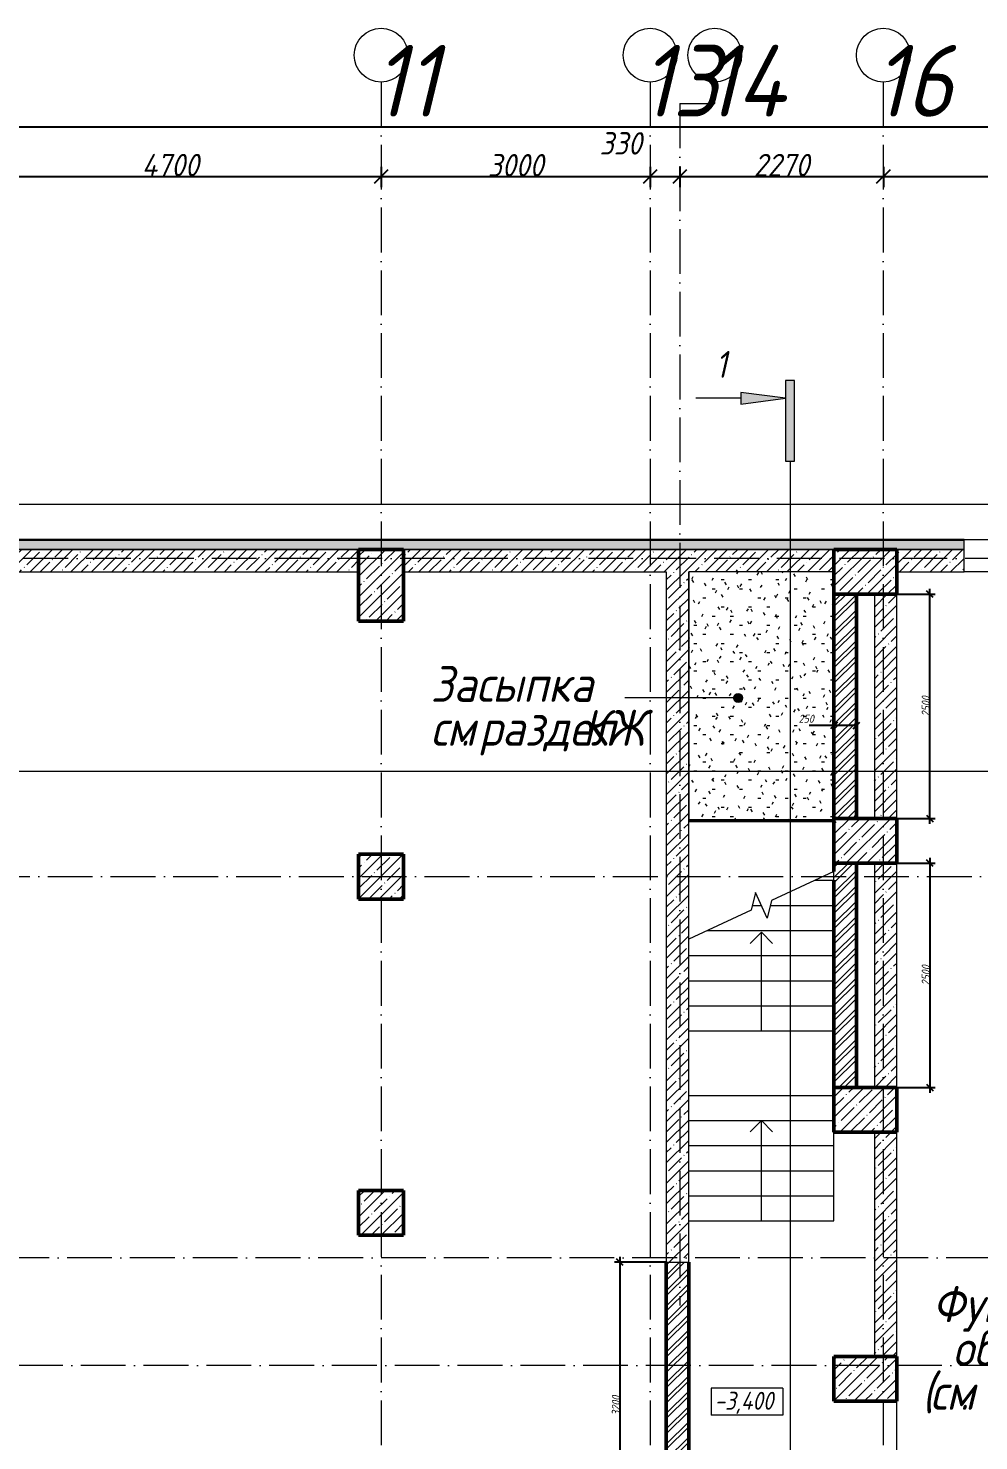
# Model space of a CAD drawing. Header units: millimetres. Extents: x -12989 to 629078, y -109036 to 555275.
# Drawn here: x 527655 to 538253, y 503868 to 519621 of the extents above; entities that cross this region are included whole.
import ezdxf

# ---------------------------------------------------------------- set-up
doc = ezdxf.new("R2010")
doc.units = ezdxf.units.MM
doc.linetypes.add('50_200_ШТРИХ_1Т_ш5_п1_п1_', pattern=[700, 500, -100, 0, -100])
for name, color, linetype, lineweight in [('A-____-____-DIMS', 7, 'Continuous', 9), ('A-FLOR-____-MCUT', 7, 'Continuous', 25), ('A-FLOR-____-OTLN', 7, 'Continuous', 9), ('A-FLOR-____-PATT-2', 7, 'Continuous', 9), ('A-WALL-____-MCUT', 7, 'Continuous', 13), ('A-WALL-____-MCUT-1', 7, 'Continuous', 9), ('A-WALL-____-MCUT-2', 7, 'Continuous', 50), ('A-WALL-____-MCUT-3', 7, 'Continuous', 9), ('A-WALL-____-OTLN', 7, 'Continuous', 9), ('A-WALL-____-PATT-1', 7, 'Continuous', 9), ('A-WALL-FNSH-MCUT-1', 7, 'Continuous', 9), ('G-____-____-DIMS', 7, 'Continuous', 9), ('G-____-____-SYMB', 7, 'Continuous', 9), ('G-____-____-TEXT', 7, 'Continuous', 9), ('S-COLS-____-MCUT', 7, 'Continuous', 50), ('S-COLS-____-OTLN', 7, 'Continuous', 9), ('S-GRID-____-IDEN', 7, 'Continuous', 9), ('S-GRID-____-OTLN', 7, 'Continuous', 9), ('S-GRID-____-OTLN-1', 7, '50_200_ШТРИХ_1Т_ш5_п1_п1_', 9), ('S-STRS-____-MBND', 7, 'Continuous', 9), ('S-STRS-____-OTLN-1', 7, 'Continuous', 9)]:
    doc.layers.add(name, color=color, linetype=linetype, lineweight=lineweight)
for name, color, linetype, lineweight, true_color in [('A-WALL-____-PATT-2', 7, 'Continuous', 9, 0x787878), ('A-WALL-____-PATT-4', 9, 'Continuous', 9, 0x808080), ('G-____-____-SYMB-1', 9, 'Continuous', 9, 0x808080)]:
    doc.layers.add(name, color=color, linetype=linetype, lineweight=lineweight, true_color=true_color)
doc.styles.add('ISOCPEUR_I', font='isocpeui.ttf', dxfattribs={"width": 0.9, "height": 2.5})
doc.styles.add('ISOCPEUR_I_1', font='isocpeui.ttf', dxfattribs={"width": 0.85, "height": 2.5})
doc.styles.add('ISOCPEUR_I_2', font='isocpeui.ttf', dxfattribs={"width": 0.85, "height": 2.3})
doc.styles.add('ISOCPEUR_I_7', font='isocpeui.ttf', dxfattribs={"width": 0.9, "height": 90})
doc.styles.add('ISOCPEUR_I_9', font='isocpeui.ttf', dxfattribs={"width": 0.9, "height": 250})
doc.dimstyles.new('ISO-1_8_0_9К_СРЕДНИЙ_Кладочные', dxfattribs={"dimscale": 304.8, "dimtxt": 89.638306, "dimasz": 0.246063, "dimexe": 0.19685, "dimexo": 0, "dimgap": 0, "dimtad": 1, "dimdec": 3, "dimrnd": 0.001, "dimdsep": 46, "dimtxsty": 'ISOCPEUR_I_7', "dimblk1": 'OBLIQUE', "dimblk2": 'OBLIQUE', "dimsah": 1, "dimcen": 0.09, "dimdle": 0.19685, "dimazin": 0, "dimtfac": 1, "dimtdec": 4, "dimtix": 1, "dimtmove": 2, "dimatfit": 3, "dimfxl": 1, "dimtvp": 1, "dimtolj": 1, "dimtzin": 0, "dimarcsym": 2})
doc.dimstyles.new('ISO-1_8_0_9К_СРЕДНИЙ_Кладочные_1', dxfattribs={"dimscale": 304.8, "dimtxt": 89.638306, "dimasz": 0.246063, "dimexe": 0.19685, "dimexo": 0, "dimgap": 0, "dimtad": 1, "dimdec": 3, "dimrnd": 0.001, "dimdsep": 46, "dimtxsty": 'ISOCPEUR_I_7', "dimblk1": 'OBLIQUE', "dimblk2": 'OBLIQUE', "dimsah": 1, "dimcen": 0.09, "dimdle": 0.19685, "dimazin": 0, "dimtfac": 1, "dimtdec": 4, "dimtix": 1, "dimtmove": 0, "dimatfit": 3, "dimfxl": 1, "dimtvp": 1, "dimtolj": 1, "dimtzin": 0, "dimarcsym": 2})
doc.dimstyles.new('ISO-2_5_0_9К_БОЛЬШОЙ_ОСИ', dxfattribs={"dimscale": 304.8, "dimtxt": 248.995294, "dimasz": 0.492126, "dimexe": 0.393701, "dimexo": 0, "dimgap": 0, "dimtad": 1, "dimdec": 0, "dimzin": 0, "dimdsep": 46, "dimtxsty": 'ISOCPEUR_I_9', "dimblk1": 'OBLIQUE', "dimblk2": 'OBLIQUE', "dimsah": 1, "dimcen": 0.09, "dimdle": 0.393701, "dimazin": 0, "dimtfac": 1, "dimtdec": 4, "dimtix": 1, "dimtmove": 0, "dimatfit": 3, "dimfxl": 1, "dimtvp": 1, "dimtolj": 1, "dimtzin": 0, "dimarcsym": 2})
doc.dimstyles.new('ISO-2_5_0_9К_БОЛЬШОЙ_ОСИ_1', dxfattribs={"dimscale": 304.8, "dimtxt": 248.995294, "dimasz": 0.492126, "dimexe": 0.393701, "dimexo": 0, "dimgap": 0, "dimtad": 1, "dimdec": 0, "dimzin": 0, "dimdsep": 46, "dimtxsty": 'ISOCPEUR_I_9', "dimblk1": 'OBLIQUE', "dimblk2": 'OBLIQUE', "dimsah": 1, "dimcen": 0.09, "dimdle": 0.393701, "dimazin": 0, "dimtfac": 1, "dimtdec": 4, "dimtix": 1, "dimtmove": 1, "dimatfit": 3, "dimfxl": 1, "dimtvp": 1, "dimtolj": 1, "dimtzin": 0, "dimarcsym": 2})
doc.dimstyles.new('ISO-2_5_0_9К_БОЛЬШОЙ_ОСИ_2', dxfattribs={"dimscale": 304.8, "dimtxt": 248.995294, "dimasz": 0.492126, "dimexe": 0.393701, "dimexo": 0, "dimgap": 0, "dimtad": 1, "dimdec": 0, "dimzin": 0, "dimdsep": 46, "dimtxsty": 'ISOCPEUR_I_9', "dimblk1": 'OBLIQUE', "dimblk2": 'OBLIQUE', "dimsah": 1, "dimcen": 0.09, "dimdle": 0.393701, "dimazin": 0, "dimtfac": 1, "dimtdec": 4, "dimtix": 1, "dimtmove": 2, "dimatfit": 3, "dimfxl": 1, "dimtvp": 1, "dimtolj": 1, "dimtzin": 0, "dimarcsym": 2})
pattern_1 = [(45, (513638.8, 428127.92), (-114.04925, 114.04925), []), (45, (513752.85, 428127.92), (-114.04925, 114.04925), [201.612, -40.322, 3.353, -36.97])]
pattern_2 = [(45, (513638.8, 428127.92), (-85.53659, 85.53659), []), (45, (513695.83, 428127.92), (-85.53659, 85.53659), [])]

# ---------------------------------------------------------------- blocks, each defined once
blk = doc.blocks.new('BSC_Колонна _Прямоугольная - 500х700-25279857-АР1_Кладочный план подвала в осях 1-64_Ю-ЯЯ')
at = {"layer": 'S-COLS-____-OTLN'}
h = blk.add_hatch(dxfattribs=at)
h.set_pattern_fill('FP_5', color=256, style=0, pattern_type=2)
h.set_pattern_definition([(315, (-76431.04, 23350), (114.04925, 114.04925), []), (315, (-76431.04, 23235.95), (114.04925, 114.04925), [201.613, -40.323, 3.353, -36.97])])
h.paths.add_polyline_path([(-250, 350), (-250, -350), (250, -350), (250, 350)], flags=0)
at = {"layer": 'S-COLS-____-MCUT'}
for p, q in [((250, 350), (-250, 350)), ((-250, 350), (-250, -350)), ((250, -350), (250, 350)), ((-250, -350), (250, -350))]:
    blk.add_line(p, q, dxfattribs=at)
blk = doc.blocks.new('BSC_Колонна _Прямоугольная - 500х800-V57-АР1_Кладочный план подвала в осях 1-64_Ю-ЯЯ')
at = {"layer": 'S-COLS-____-OTLN'}
h = blk.add_hatch(dxfattribs=at)
h.set_pattern_fill('FP_70', color=256, style=0, pattern_type=2)
h.set_pattern_definition([(45, (-17950, -85281.04), (-114.04925, 114.04925), []), (45, (-17835.95, -85281.04), (-114.04925, 114.04925), [201.613, -40.323, 3.353, -36.97])])
h.paths.add_polyline_path([(-250, -400), (250, -400), (250, 400), (-250, 400)], flags=0)
at = {"layer": 'S-COLS-____-MCUT'}
for p, q in [((250, 400), (-250, 400)), ((-250, 400), (-250, -400)), ((250, -400), (250, 400)), ((-250, -400), (250, -400))]:
    blk.add_line(p, q, dxfattribs=at)
blk = doc.blocks.new('BSC_Колонна _Прямоугольная - 500х700-V61-АР1_Кладочный план подвала в осях 1-64_Ю-ЯЯ')
at = {"layer": 'S-COLS-____-OTLN'}
h = blk.add_hatch(dxfattribs=at)
h.set_pattern_fill('FP_75', color=256, style=0, pattern_type=2)
h.set_pattern_definition([(315, (-79431.04, 23350), (114.04925, 114.04925), []), (315, (-79431.04, 23235.95), (114.04925, 114.04925), [201.613, -40.323, 3.353, -36.97])])
h.paths.add_polyline_path([(-250, 350), (-250, -350), (250, -350), (250, 350)], flags=0)
at = {"layer": 'S-COLS-____-MCUT'}
for p, q in [((250, 350), (-250, 350)), ((-250, 350), (-250, -350)), ((250, -350), (250, 350)), ((-250, -350), (250, -350))]:
    blk.add_line(p, q, dxfattribs=at)
blk = doc.blocks.new('BSC_Колонна _Прямоугольная - 500х700-V62-АР1_Кладочный план подвала в осях 1-64_Ю-ЯЯ')
at = {"layer": 'S-COLS-____-OTLN'}
h = blk.add_hatch(dxfattribs=at)
h.set_pattern_fill('FP_76', color=256, style=0, pattern_type=2)
h.set_pattern_definition([(315, (-82431.04, 23350), (114.04925, 114.04925), []), (315, (-82431.04, 23235.95), (114.04925, 114.04925), [201.613, -40.323, 3.353, -36.97])])
h.paths.add_polyline_path([(-250, 350), (-250, -350), (250, -350), (250, 350)], flags=0)
at = {"layer": 'S-COLS-____-MCUT'}
for p, q in [((250, 350), (-250, 350)), ((-250, 350), (-250, -350)), ((250, -350), (250, 350)), ((-250, -350), (250, -350))]:
    blk.add_line(p, q, dxfattribs=at)
blk = doc.blocks.new('BSC_Колонна _Прямоугольная - 500х500-28077406-АР1_Кладочный план подвала в осях 1-64_Ю-ЯЯ')
at = {"layer": 'S-COLS-____-OTLN'}
h = blk.add_hatch(dxfattribs=at)
h.set_pattern_fill('FP_151', color=256, style=0, pattern_type=2)
h.set_pattern_definition([(45, (-17950, -82031.04), (-114.04925, 114.04925), []), (45, (-17835.95, -82031.04), (-114.04925, 114.04925), [201.613, -40.323, 3.353, -36.97])])
h.paths.add_polyline_path([(-250, -250), (250, -250), (250, 250), (-250, 250)], flags=0)
at = {"layer": 'S-COLS-____-MCUT'}
for p, q in [((250, 250), (-250, 250)), ((-250, 250), (-250, -250)), ((250, -250), (250, 250)), ((-250, -250), (250, -250))]:
    blk.add_line(p, q, dxfattribs=at)
blk = doc.blocks.new('BSC_Колонна _Прямоугольная - 500х500-V167-АР1_Кладочный план подвала в осях 1-64_Ю-ЯЯ')
at = {"layer": 'S-COLS-____-OTLN'}
h = blk.add_hatch(dxfattribs=at)
h.set_pattern_fill('FP_184', color=256, style=0, pattern_type=2)
h.set_pattern_definition([(45, (-17950, -78281.04), (-114.04925, 114.04925), []), (45, (-17835.95, -78281.04), (-114.04925, 114.04925), [201.613, -40.323, 3.353, -36.97])])
h.paths.add_polyline_path([(-250, -250), (250, -250), (250, 250), (-250, 250)], flags=0)
at = {"layer": 'S-COLS-____-MCUT'}
for p, q in [((250, 250), (-250, 250)), ((-250, 250), (-250, -250)), ((250, -250), (250, 250)), ((-250, -250), (250, -250))]:
    blk.add_line(p, q, dxfattribs=at)
blk = doc.blocks.new('Ось сетки - Круг_Ø6_00__ISO-2_5_0_9K_-25732049-АР1_Кладочный план подвала в осях 1-64_Ю-ЯЯ')
at = {"layer": 'S-GRID-____-IDEN'}
blk.add_circle((0, 0), 3, dxfattribs=at)
blk = doc.blocks.new('_Oblique')
at = {"color": 0, "linetype": 'ByBlock', "lineweight": -2}
blk.add_line((-0.5, -0.5), (0.5, 0.5), dxfattribs=at)
blk = doc.blocks.new('*D6553')
at = {"layer": 'A-____-____-DIMS', "color": 0, "lineweight": -2, "transparency": 16777216}
for p, q in [((526769, 517968), (531709, 517968)), ((526889, 518074), (526889, 517848)), ((531589, 518074), (531589, 517848))]:
    blk.add_line(p, q, dxfattribs=at)
at = {"layer": 'Defpoints', "color": 0, "transparency": 16777216}
for p in [(526889, 518074), (531589, 518074), (531589, 517968)]:
    blk.add_point(p, dxfattribs=at)
at = {"layer": 'A-____-____-DIMS', "color": 0, "lineweight": -2, "transparency": 16777216, "xscale": 150, "yscale": 150, "zscale": 150, "rotation": 180}
blk.add_blockref('_Oblique', (526889, 517968), dxfattribs=at)
at = {"layer": 'A-____-____-DIMS', "color": 0, "lineweight": -2, "transparency": 16777216, "xscale": 150, "yscale": 150, "zscale": 150}
blk.add_blockref('_Oblique', (531589, 517968), dxfattribs=at)
at = {"layer": 'A-____-____-DIMS', "color": 0, "transparency": 16777216, "insert": (529239, 518095), "char_height": 250, "width": 781.46, "attachment_point": 5, "style": 'ISOCPEUR_I_9'}
blk.add_mtext('\\A1;4700', dxfattribs=at)
blk = doc.blocks.new('*D6554')
at = {"layer": 'A-____-____-DIMS', "color": 0, "lineweight": -2, "transparency": 16777216}
for p, q in [((531469, 517968), (534709, 517968)), ((531589, 518074), (531589, 517848)), ((534589, 518074), (534589, 517848))]:
    blk.add_line(p, q, dxfattribs=at)
at = {"layer": 'Defpoints', "color": 0, "transparency": 16777216}
for p in [(531589, 518074), (534589, 518074), (534589, 517968)]:
    blk.add_point(p, dxfattribs=at)
at = {"layer": 'A-____-____-DIMS', "color": 0, "lineweight": -2, "transparency": 16777216, "xscale": 150, "yscale": 150, "zscale": 150, "rotation": 180}
blk.add_blockref('_Oblique', (531589, 517968), dxfattribs=at)
at = {"layer": 'A-____-____-DIMS', "color": 0, "lineweight": -2, "transparency": 16777216, "xscale": 150, "yscale": 150, "zscale": 150}
blk.add_blockref('_Oblique', (534589, 517968), dxfattribs=at)
at = {"layer": 'A-____-____-DIMS', "color": 0, "transparency": 16777216, "insert": (533089, 518093), "char_height": 250, "width": 758.48, "attachment_point": 5, "style": 'ISOCPEUR_I_9'}
blk.add_mtext('\\A1;3000', dxfattribs=at)
blk = doc.blocks.new('*D6555')
at = {"layer": 'A-____-____-DIMS', "color": 0, "lineweight": -2, "transparency": 16777216}
for p, q in [((534469, 517968), (535039, 517968)), ((534589, 518074), (534589, 517848)), ((534919, 518074), (534919, 517848))]:
    blk.add_line(p, q, dxfattribs=at)
at = {"layer": 'Defpoints', "color": 0, "transparency": 16777216}
for p in [(534589, 518074), (534919, 518074), (534919, 517968)]:
    blk.add_point(p, dxfattribs=at)
at = {"layer": 'A-____-____-DIMS', "color": 0, "lineweight": -2, "transparency": 16777216, "xscale": 150, "yscale": 150, "zscale": 150, "rotation": 180}
blk.add_blockref('_Oblique', (534589, 517968), dxfattribs=at)
at = {"layer": 'A-____-____-DIMS', "color": 0, "lineweight": -2, "transparency": 16777216, "xscale": 150, "yscale": 150, "zscale": 150}
blk.add_blockref('_Oblique', (534919, 517968), dxfattribs=at)
at = {"layer": 'A-____-____-DIMS', "color": 0, "transparency": 16777216, "insert": (534025, 518462), "char_height": 250, "width": 568.86, "attachment_point": 1, "line_spacing_factor": 1.149209, "style": 'ISOCPEUR_I_9'}
blk.add_mtext('\\A1;330', dxfattribs=at)
blk = doc.blocks.new('*D6556')
at = {"layer": 'A-____-____-DIMS', "color": 0, "lineweight": -2, "transparency": 16777216}
for p, q in [((534799, 517968), (537309, 517968)), ((534919, 518074), (534919, 517848)), ((537189, 518074), (537189, 517848))]:
    blk.add_line(p, q, dxfattribs=at)
at = {"layer": 'Defpoints', "color": 0, "transparency": 16777216}
for p in [(534919, 518074), (537189, 518074), (537189, 517968)]:
    blk.add_point(p, dxfattribs=at)
at = {"layer": 'A-____-____-DIMS', "color": 0, "lineweight": -2, "transparency": 16777216, "xscale": 150, "yscale": 150, "zscale": 150, "rotation": 180}
blk.add_blockref('_Oblique', (534919, 517968), dxfattribs=at)
at = {"layer": 'A-____-____-DIMS', "color": 0, "lineweight": -2, "transparency": 16777216, "xscale": 150, "yscale": 150, "zscale": 150}
blk.add_blockref('_Oblique', (537189, 517968), dxfattribs=at)
at = {"layer": 'A-____-____-DIMS', "color": 0, "transparency": 16777216, "insert": (536054, 518095), "char_height": 250, "width": 758.48, "attachment_point": 5, "style": 'ISOCPEUR_I_9'}
blk.add_mtext('\\A1;2270', dxfattribs=at)
blk = doc.blocks.new('*D6557')
at = {"layer": 'A-____-____-DIMS', "color": 0, "lineweight": -2, "transparency": 16777216}
for p, q in [((537069, 517968), (540709, 517968)), ((537189, 518074), (537189, 517848)), ((540589, 518074), (540589, 517848))]:
    blk.add_line(p, q, dxfattribs=at)
at = {"layer": 'Defpoints', "color": 0, "transparency": 16777216}
for p in [(537189, 518074), (540589, 518074), (540589, 517968)]:
    blk.add_point(p, dxfattribs=at)
at = {"layer": 'A-____-____-DIMS', "color": 0, "lineweight": -2, "transparency": 16777216, "xscale": 150, "yscale": 150, "zscale": 150, "rotation": 180}
blk.add_blockref('_Oblique', (537189, 517968), dxfattribs=at)
at = {"layer": 'A-____-____-DIMS', "color": 0, "lineweight": -2, "transparency": 16777216, "xscale": 150, "yscale": 150, "zscale": 150}
blk.add_blockref('_Oblique', (540589, 517968), dxfattribs=at)
at = {"layer": 'A-____-____-DIMS', "color": 0, "transparency": 16777216, "insert": (538889, 518093), "char_height": 250, "width": 781.46, "attachment_point": 5, "style": 'ISOCPEUR_I_9'}
blk.add_mtext('\\A1;3400', dxfattribs=at)
blk = doc.blocks.new('*D6587')
at = {"layer": 'A-____-____-DIMS', "color": 0, "lineweight": -2, "transparency": 16777216}
for p, q in [((511289, 518627), (511289, 518401)), ((614789, 518627), (614789, 518401)), ((511169, 518521), (562522, 518521)), ((614909, 518521), (563401, 518521))]:
    blk.add_line(p, q, dxfattribs=at)
at = {"layer": 'Defpoints', "color": 0, "transparency": 16777216}
for p in [(511289, 518627), (614789, 518627), (614789, 518521)]:
    blk.add_point(p, dxfattribs=at)
at = {"layer": 'A-____-____-DIMS', "color": 0, "lineweight": -2, "transparency": 16777216, "xscale": 150, "yscale": 150, "zscale": 150, "rotation": 180}
blk.add_blockref('_Oblique', (511289, 518521), dxfattribs=at)
at = {"layer": 'A-____-____-DIMS', "color": 0, "lineweight": -2, "transparency": 16777216, "xscale": 150, "yscale": 150, "zscale": 150}
blk.add_blockref('_Oblique', (614789, 518521), dxfattribs=at)
at = {"layer": 'A-____-____-DIMS', "color": 0, "transparency": 16777216, "insert": (562422, 518847), "char_height": 250, "width": 1080.26, "attachment_point": 1, "line_spacing_factor": 1.149209, "style": 'ISOCPEUR_I_9'}
blk.add_mtext('\\A1;103500', dxfattribs=at)
blk = doc.blocks.new('Разрез - Заголовок разреза-10218885-АР1_Кладочный план подвала в осях 1-64_Ю-ЯЯ')
at = {"layer": 'G-____-____-SYMB'}
for points in [[(0, 0.5), (0, -0.5), (-9, -0.5), (-9, 0.5)], [(-6.34, -5.5), (-7.66, -5.5), (-7, -0.5)]]:
    blk.add_hatch(color=256, dxfattribs=at).paths.add_polyline_path(points, flags=0)
for p, q in [((0, 0.5), (-9, 0.5)), ((-9, 0.5), (-9, -0.5)), ((0, -0.5), (0, 0.5)), ((-9, -0.5), (0, -0.5)), ((-7, -0.5), (-7.66, -5.5)), ((-6.34, -5.5), (-7, -0.5)), ((-7.66, -5.5), (-6.34, -5.5)), ((-7, -5.5), (-7, -10.5))]:
    blk.add_line(p, q, dxfattribs=at)
blk = doc.blocks.new('Высотные отметки - 9_5х3_5_h_-17668430-АР1_Кладочный план подвала в осях 1-64_Ю-ЯЯ')
at = {"layer": 'G-____-____-DIMS'}
for p, q in [((-4, 3), (-4, 0)), ((4, 3), (-4, 3)), ((4, 3), (4, 0)), ((4, 0), (-4, 0))]:
    blk.add_line(p, q, dxfattribs=at)
blk = doc.blocks.new('*D6667')
at = {"layer": 'A-____-____-DIMS', "color": 0, "lineweight": -2, "transparency": 16777216}
for p, q in [((534769, 505859), (534192, 505859)), ((534252, 505919), (534252, 502599)), ((535019, 502659), (534192, 502659))]:
    blk.add_line(p, q, dxfattribs=at)
at = {"layer": 'Defpoints', "color": 0, "transparency": 16777216}
for p in [(534769, 505859), (534252, 502659), (535019, 502659)]:
    blk.add_point(p, dxfattribs=at)
at = {"layer": 'A-____-____-DIMS', "color": 0, "lineweight": -2, "transparency": 16777216, "xscale": 75, "yscale": 75, "zscale": 75}
for p, rotation in [((534252, 505859), 90), ((534252, 502659), 270)]:
    blk.add_blockref('_Oblique', p, dxfattribs=dict(at, rotation=rotation))
at = {"layer": 'A-____-____-DIMS', "color": 0, "transparency": 16777216, "insert": (534207, 504259), "char_height": 90, "width": 546.1, "attachment_point": 5, "rotation": 90, "style": 'ISOCPEUR_I_7'}
blk.add_mtext('\\A1;3200', dxfattribs=at)
blk = doc.blocks.new('*D6671')
at = {"layer": 'A-____-____-DIMS', "color": 0, "lineweight": -2, "transparency": 16777216}
for p, q in [((536889, 510309), (537767, 510309)), ((537707, 510369), (537707, 507749)), ((537339, 507809), (537767, 507809))]:
    blk.add_line(p, q, dxfattribs=at)
at = {"layer": 'Defpoints', "color": 0, "transparency": 16777216}
for p in [(536889, 510309), (537339, 507809), (537707, 507809)]:
    blk.add_point(p, dxfattribs=at)
at = {"layer": 'A-____-____-DIMS', "color": 0, "lineweight": -2, "transparency": 16777216, "xscale": 75, "yscale": 75, "zscale": 75}
for p, rotation in [((537707, 510309), 90), ((537707, 507809), 270)]:
    blk.add_blockref('_Oblique', p, dxfattribs=dict(at, rotation=rotation))
at = {"layer": 'A-____-____-DIMS', "color": 0, "transparency": 16777216, "insert": (537662, 509059), "char_height": 90, "width": 546.1, "attachment_point": 5, "rotation": 90, "style": 'ISOCPEUR_I_7'}
blk.add_mtext('\\A1;2500', dxfattribs=at)
blk = doc.blocks.new('*D6672')
at = {"layer": 'A-____-____-DIMS', "color": 0, "lineweight": -2, "transparency": 16777216}
for p, q in [((536889, 513309), (537767, 513309)), ((537707, 510749), (537707, 513369)), ((536889, 510809), (537767, 510809))]:
    blk.add_line(p, q, dxfattribs=at)
at = {"layer": 'Defpoints', "color": 0, "transparency": 16777216}
for p in [(536889, 513309), (537707, 513309), (536889, 510809)]:
    blk.add_point(p, dxfattribs=at)
at = {"layer": 'A-____-____-DIMS', "color": 0, "lineweight": -2, "transparency": 16777216, "xscale": 75, "yscale": 75, "zscale": 75}
for p, rotation in [((537707, 513309), 90), ((537707, 510809), 270)]:
    blk.add_blockref('_Oblique', p, dxfattribs=dict(at, rotation=rotation))
at = {"layer": 'A-____-____-DIMS', "color": 0, "transparency": 16777216, "insert": (537662, 512059), "char_height": 90, "width": 546.1, "attachment_point": 5, "rotation": 90, "style": 'ISOCPEUR_I_7'}
blk.add_mtext('\\A1;2500', dxfattribs=at)
blk = doc.blocks.new('*D6680')
at = {"layer": 'A-____-____-DIMS', "color": 0, "lineweight": -2, "transparency": 16777216}
for p, q in [((536639, 511845), (536363, 511845)), ((536889, 511845), (536579, 511845)), ((536639, 511836), (536639, 511905)), ((536889, 511836), (536889, 511905))]:
    blk.add_line(p, q, dxfattribs=at)
at = {"layer": 'Defpoints', "color": 0, "transparency": 16777216}
for p in [(536639, 511836), (536889, 511845), (536889, 511836)]:
    blk.add_point(p, dxfattribs=at)
at = {"layer": 'A-____-____-DIMS', "color": 0, "lineweight": -2, "transparency": 16777216, "xscale": 75, "yscale": 75, "zscale": 75, "rotation": 180}
blk.add_blockref('_Oblique', (536639, 511845), dxfattribs=at)
at = {"layer": 'A-____-____-DIMS', "color": 0, "lineweight": -2, "transparency": 16777216, "xscale": 75, "yscale": 75, "zscale": 75}
blk.add_blockref('_Oblique', (536889, 511845), dxfattribs=at)
at = {"layer": 'A-____-____-DIMS', "color": 0, "transparency": 16777216, "insert": (536245, 511965), "char_height": 90, "width": 409.58, "attachment_point": 1, "line_spacing_factor": 1.149209, "style": 'ISOCPEUR_I_7'}
blk.add_mtext('\\A1;250', dxfattribs=at)

msp = doc.modelspace()

# ---------------------------------------------------------------- hatches: boundary and pattern name
at = {"layer": 'A-FLOR-____-PATT-2'}
h = msp.add_hatch(dxfattribs=at)
h.set_pattern_fill('FP_1', color=256, style=0, pattern_type=2)
h.set_pattern_definition(pattern_1)
h.paths.add_polyline_path([(535018.8036, 510777.424), (536638.8036, 510777.424), (536638.8036, 510796.6926), (535018.8036, 510796.6926)], flags=0)
at = {"layer": 'A-WALL-____-PATT-1'}
h = msp.add_hatch(dxfattribs=at)
h.set_pattern_fill('FP_54', color=256, style=0, pattern_type=2)
h.set_pattern_definition([(0, (513638.804, 428127.92), (120.967, 69.841), [80.645, -161.29]), (120, (513638.804, 428127.92), (-120.96808, 69.84086), [80.645, -161.29]), (60, (513638.804, 428127.92), (-8e-05, 139.68186), [0, -161.29, 80.645, 0])])
h.paths.add_polyline_path([(614890.8036, 513810.9591), (614890.8036, 513910.9591), (539688.8036, 513910.9591), (539688.8036, 513810.9591), (614888.8036, 513810.9591)], flags=0)
h.paths.add_polyline_path([(538088.8036, 513810.9591), (538088.8036, 513910.9591), (511186.8036, 513910.9591), (511186.8036, 513810.9591), (534834.3188, 513810.9591)], flags=0)
h = msp.add_hatch(dxfattribs=at)
h.set_pattern_fill('FP_1', color=256, style=0, pattern_type=2)
h.set_pattern_definition(pattern_1)
h.paths.add_polyline_path([(527138.8036, 513558.9591), (531338.8036, 513558.9591), (531338.8036, 513808.9591), (527138.8036, 513808.9591)], flags=0)
h = msp.add_hatch(dxfattribs=at)
h.set_pattern_fill('FP_1', color=256, style=0, pattern_type=2)
h.set_pattern_definition(pattern_1)
h.paths.add_polyline_path([(536638.8036, 513558.9591), (536638.8036, 513808.9591), (531838.8036, 513808.9591), (531838.8036, 513558.9591), (535018.8036, 513558.9591)], flags=0)
h = msp.add_hatch(dxfattribs=at)
h.set_pattern_fill('FP_1', color=256, style=0, pattern_type=2)
h.set_pattern_definition(pattern_1)
h.paths.add_polyline_path([(542288.8036, 513558.9591), (542288.8036, 513808.9591), (539688.8036, 513808.9591), (539688.8036, 513558.9591), (541904.1862, 513558.9591)], flags=0)
h.paths.add_polyline_path([(537338.8036, 513558.9591), (538088.8036, 513558.9591), (538088.8036, 513808.9591), (537338.8036, 513808.9591)], flags=0)
h = msp.add_hatch(dxfattribs=at)
h.set_pattern_fill('FP_1', color=256, style=0, pattern_type=2)
h.set_pattern_definition(pattern_1)
h.paths.add_polyline_path([(535018.8036, 505858.9591), (535018.8036, 513558.9591), (534768.8036, 513558.9591), (534768.8036, 505858.9591), (534834.3188, 505858.9591)], flags=0)
h = msp.add_hatch(dxfattribs=at)
h.set_pattern_fill('FP_1', color=256, style=0, pattern_type=2)
h.set_pattern_definition(pattern_1)
h.paths.add_polyline_path([(537088.8036, 510808.9591), (537338.8036, 510808.9591), (537338.8036, 513308.9591), (537088.8036, 513308.9591), (537088.8036, 511183.9469)], flags=0)
h = msp.add_hatch(dxfattribs=at)
h.set_pattern_fill('FP_1', color=256, style=0, pattern_type=2)
h.set_pattern_definition(pattern_1)
h.paths.add_polyline_path([(537088.8036, 507808.9591), (537338.8036, 507808.9591), (537338.8036, 510308.9591), (537088.8036, 510308.9591), (537088.8036, 507954.972)], flags=0)
h = msp.add_hatch(dxfattribs=at)
h.set_pattern_fill('FP_1', color=256, style=0, pattern_type=2)
h.set_pattern_definition(pattern_1)
h.paths.add_polyline_path([(537088.8036, 504808.9591), (537338.8036, 504808.9591), (537338.8036, 507308.9591), (537088.8036, 507308.9591)], flags=0)
at = {"layer": 'A-WALL-____-PATT-2'}
h = msp.add_hatch(dxfattribs=at)
h.set_pattern_fill('FP_53', color=256, style=0, pattern_type=2)
h.set_pattern_definition(pattern_2)
h.paths.add_polyline_path([(536888.8036, 510808.9591), (536888.8036, 513308.9591), (536638.8036, 513308.9591), (536638.8036, 510808.9591)], flags=0)
h = msp.add_hatch(dxfattribs=at)
h.set_pattern_fill('FP_53', color=256, style=0, pattern_type=2)
h.set_pattern_definition(pattern_2)
h.paths.add_polyline_path([(536888.8036, 507808.9591), (536888.8036, 510308.9591), (536638.8036, 510308.9591), (536638.8036, 507808.9591)], flags=0)
h = msp.add_hatch(dxfattribs=at)
h.set_pattern_fill('FP_53', color=256, style=0, pattern_type=2)
h.set_pattern_definition(pattern_2)
h.paths.add_polyline_path([(534834.3188, 502408.9591), (535018.8036, 502408.9591), (535018.8036, 505858.9591), (534768.8036, 505858.9591), (534768.8036, 502408.9591)], flags=0)
at = {"layer": 'A-WALL-____-PATT-4'}
h = msp.add_hatch(dxfattribs=at)
h.set_pattern_fill('FP_200', color=256, style=0, pattern_type=2)
h.set_pattern_definition([(0, (513638.8, 428127.92), (406.4, 101.6), [33.528, -271.272, 33.528, -271.272, -1625.6]), (0, (513638.8, 428127.92), (406.4, 101.6), [-609.6, 33.528, -576.072, 33.528, -271.272, -711.2]), (0, (513638.8, 428127.92), (406.4, 101.6), [-1524, 33.528, -169.672, 33.528, -474.472]), (120, (513791.2, 428178.72), (-291.18818, 301.15272), [33.528, -271.272, 33.528, -271.272, -1625.6]), (120, (513791.2, 428178.72), (-291.18818, 301.15272), [-609.6, 33.528, -576.072, 33.528, -271.272, -711.2]), (120, (513791.2, 428178.72), (-291.18818, 301.15272), [-1524, 33.528, -169.672, 33.528, -474.472]), (240, (513842, 428381.92), (-115.21182, -402.75272), [33.528, -271.272, 33.528, -271.272, -1625.6]), (240, (513842, 428381.92), (-115.21182, -402.75272), [-609.6, 33.528, -576.072, 33.528, -271.272, -711.2]), (240, (513842, 428381.92), (-115.21182, -402.75272), [-1524, 33.528, -169.672, 33.528, -474.472])])
h.paths.add_polyline_path([(535018.8261, 510796.6926), (536638.8036, 510796.6926), (536638.8261, 513558.9591), (535018.8261, 513558.9591), (535018.8261, 511183.9469)], flags=0)
at = {"layer": 'G-____-____-TEXT'}
h = msp.add_hatch(color=256, dxfattribs=at)
edge = h.paths.add_edge_path(flags=0)
edge.add_arc((535570.1996, 512152.501), 50, 0, 360)
at = {"layer": 'S-COLS-____-OTLN'}
h = msp.add_hatch(dxfattribs=at)
h.set_pattern_fill('FP_1', color=256, style=0, pattern_type=2)
h.set_pattern_definition(pattern_1)
h.paths.add_polyline_path([(537338.8036, 513308.9591), (537338.8036, 513808.9591), (536638.8036, 513808.9591), (536638.8036, 513308.9591)], flags=0)

# ---------------------------------------------------------------- linework, layer by layer
at = {"layer": 'A-FLOR-____-MCUT'}
for p, q in [((535018.8261, 510796.6926), (535018.8036, 510796.6926)), ((535018.8036, 510777.424), (536638.8036, 510777.424))]:
    msp.add_line(p, q, dxfattribs=at)
at = {"layer": 'A-FLOR-____-OTLN'}
for p, q in [((563788.8036, 514308.9591), (510688.8036, 514308.9591)), ((537338.8036, 502858.9591), (537338.8036, 504308.9591))]:
    msp.add_line(p, q, dxfattribs=at)
at = {"layer": 'A-WALL-____-MCUT'}
for p, q in [((538088.8036, 513918.9591), (511078.8036, 513918.9591)), ((511086.8036, 513910.9591), (538088.8036, 513910.9591)), ((538088.8036, 513910.9591), (538088.8036, 513918.9591))]:
    msp.add_line(p, q, dxfattribs=at)
at = {"layer": 'A-WALL-____-MCUT-1'}
for p, q in [((527138.8036, 513808.9591), (531338.8036, 513808.9591)), ((531338.8036, 513808.9591), (527138.8036, 513808.9591)), ((531838.8036, 513808.9591), (536638.8036, 513808.9591)), ((536638.8036, 513808.9591), (531838.8036, 513808.9591)), ((536638.8036, 513558.9591), (536638.8036, 513808.9591)), ((537338.8036, 513808.9591), (538088.8036, 513808.9591)), ((537338.8036, 513808.9591), (537338.8036, 513558.9591)), ((538088.8036, 513808.9591), (537338.8036, 513808.9591)), ((538088.8036, 513558.9591), (538088.8036, 513808.9591)), ((527138.8036, 513558.9591), (531338.8036, 513558.9591)), ((531838.8036, 513558.9591), (534768.8036, 513558.9591)), ((534768.8036, 513558.9591), (534768.8036, 505858.9591)), ((535018.8036, 505858.9591), (535018.8036, 513558.9591)), ((536638.8261, 513558.9591), (535018.8036, 513558.9591)), ((535018.8261, 513558.9591), (535018.8261, 510796.6926)), ((536638.8261, 510808.9591), (536638.8261, 513558.9591)), ((537338.8036, 513558.9591), (538088.8036, 513558.9591)), ((537088.8036, 513308.9591), (537088.8036, 510808.9591)), ((537338.8036, 513308.9591), (537088.8036, 513308.9591)), ((537338.8036, 510808.9591), (537338.8036, 513308.9591)), ((535018.8261, 510796.6926), (536638.8036, 510796.6926)), ((537088.8036, 510308.9591), (537088.8036, 507808.9591)), ((537338.8036, 507808.9591), (537338.8036, 510308.9591)), ((537088.8036, 507308.9591), (537088.8036, 504808.9591)), ((537338.8036, 504808.9591), (537338.8036, 507308.9591)), ((534768.8036, 505858.9591), (535018.8036, 505858.9591))]:
    msp.add_line(p, q, dxfattribs=at)
at = {"layer": 'A-WALL-____-MCUT-2'}
for p, q in [((536888.8036, 513308.9591), (536638.8036, 513308.9591)), ((536638.8036, 513308.9591), (536638.8036, 510808.9591)), ((536888.8036, 510808.9591), (536888.8036, 513308.9591)), ((536638.8036, 510308.9591), (536638.8036, 510216.6683)), ((536888.8036, 507808.9591), (536888.8036, 510308.9591)), ((536638.8036, 510118.9591), (536638.8036, 507808.9591)), ((534768.8036, 505858.9591), (534768.8036, 502408.9591)), ((535018.8036, 502658.9591), (535018.8036, 505858.9591))]:
    msp.add_line(p, q, dxfattribs=at)
at = {"layer": 'A-WALL-____-MCUT-3'}
for p, q in [((538088.8036, 513810.9591), (538088.8036, 513910.9591)), ((511186.8036, 513810.9591), (538088.8036, 513810.9591))]:
    msp.add_line(p, q, dxfattribs=at)
at = {"layer": 'A-WALL-____-OTLN'}
for p, q in [((538088.8036, 513918.9591), (539688.8036, 513918.9591)), ((539688.8036, 513558.9591), (538088.8036, 513558.9591))]:
    msp.add_line(p, q, dxfattribs=at)
at = {"layer": 'A-WALL-FNSH-MCUT-1'}
for p, q in [((536638.8036, 513808.9591), (537338.8036, 513808.9591)), ((538088.8036, 513808.9591), (538088.8036, 513810.9591))]:
    msp.add_line(p, q, dxfattribs=at)
at = {"layer": 'G-____-____-SYMB-1'}
for p, q in [((536148.8036, 514793.7637), (536148.8036, 483049.4424)), ((508776.7007, 511336.9697), (617769.1542, 511336.9697))]:
    msp.add_line(p, q, dxfattribs=at)
at = {"layer": 'G-____-____-TEXT'}
msp.add_line((535570.1996, 512152.501), (534306.9875, 512152.501), dxfattribs=at)
msp.add_circle((535570.1996, 512152.501), 50, dxfattribs=at)
at = {"layer": 'S-COLS-____-MCUT'}
for p, q in [((537338.8036, 513808.9591), (536638.8036, 513808.9591)), ((536638.8036, 513808.9591), (536638.8036, 513308.9591)), ((537338.8036, 513308.9591), (537338.8036, 513808.9591)), ((536638.8036, 513308.9591), (537338.8036, 513308.9591))]:
    msp.add_line(p, q, dxfattribs=at)
at = {"layer": 'S-GRID-____-OTLN'}
for p, q in [((535308.9427, 518781.7403), (535308.9427, 519020.7686)), ((534918.8036, 518781.7403), (535308.9427, 518781.7403))]:
    msp.add_line(p, q, dxfattribs=at)
at = {"layer": 'S-GRID-____-OTLN-1'}
for p, q in [((531588.8036, 519020.7686), (531588.8036, 481019.505)), ((534588.8036, 519020.7686), (534588.8036, 481019.505)), ((537188.8036, 519020.7686), (537188.8036, 494803.4009)), ((534918.8036, 518781.7403), (534918.8036, 505375.2474)), ((617713.2102, 513708.9591), (508970.0334, 513708.9591)), ((508970.0334, 510158.9591), (617713.2102, 510158.9591)), ((560793.4013, 505908.9591), (508970.0334, 505908.9591)), ((546243.8036, 504708.9591), (508970.0334, 504708.9591))]:
    msp.add_line(p, q, dxfattribs=at)
at = {"layer": 'S-STRS-____-MBND'}
for p, q in [((536638.7812, 510216.6683), (535942.0697, 509891.7864)), ((535762.7471, 509980.5697), (535715.4928, 509786.1319)), ((535894.8153, 509697.3485), (535762.7471, 509980.5697)), ((535715.4928, 509786.1319), (535018.7812, 509461.2499)), ((535942.0697, 509891.7864), (535894.8153, 509697.3485))]:
    msp.add_line(p, q, dxfattribs=at)
at = {"layer": 'S-STRS-____-OTLN-1'}
for p, q in [((536429.2432, 510118.9591), (536638.7812, 510118.9591)), ((536429.2432, 510118.9591), (536638.7812, 510118.9591)), ((536638.7812, 510118.9591), (536638.7812, 510216.6683)), ((535728.3314, 509838.9591), (535828.7812, 509838.9591)), ((535728.3314, 509838.9591), (535828.7812, 509838.9591)), ((535929.2311, 509838.9591), (536638.7812, 509838.9591)), ((535929.2311, 509838.9591), (536638.7812, 509838.9591)), ((535228.3193, 509558.9591), (536638.7812, 509558.9591)), ((535228.3193, 509558.9591), (536638.7812, 509558.9591)), ((535828.7812, 509538.9591), (535703.7812, 509413.9591)), ((535828.7812, 509278.9591), (535828.7812, 509538.9591)), ((535828.7812, 509538.9591), (535953.7812, 509413.9591)), ((535018.8036, 509278.9591), (536638.7812, 509278.9591)), ((535018.8036, 509278.9591), (536638.7812, 509278.9591)), ((535828.7812, 508998.9591), (535828.7812, 509278.9591)), ((535018.8036, 508998.9591), (536638.7812, 508998.9591)), ((535018.8036, 508998.9591), (536638.7812, 508998.9591)), ((535828.7812, 508718.9591), (535828.7812, 508998.9591)), ((535018.8036, 508718.9591), (536638.7812, 508718.9591)), ((535018.8036, 508718.9591), (536638.7812, 508718.9591)), ((535828.7812, 508438.9591), (535828.7812, 508718.9591)), ((535018.8036, 508438.9591), (536638.7812, 508438.9591)), ((535018.8036, 508438.9591), (536638.7812, 508438.9591)), ((535018.8036, 507718.9591), (536638.8036, 507718.9591)), ((535018.8036, 507438.9591), (536638.8036, 507438.9591)), ((535018.8036, 507438.9591), (536638.8036, 507438.9591)), ((535828.8036, 507438.9591), (535703.8036, 507313.9591)), ((535828.8036, 507158.9591), (535828.8036, 507438.9591)), ((535828.8036, 507438.9591), (535953.8036, 507313.9591)), ((536638.8036, 507158.9591), (536638.8036, 507308.9591)), ((535018.8036, 507158.9591), (536638.8036, 507158.9591)), ((535018.8036, 507158.9591), (536638.8036, 507158.9591)), ((535828.8036, 506878.9591), (535828.8036, 507158.9591)), ((536638.8036, 506878.9591), (536638.8036, 507158.9591)), ((535018.8036, 506878.9591), (536638.8036, 506878.9591)), ((535018.8036, 506878.9591), (536638.8036, 506878.9591)), ((535828.8036, 506598.9591), (535828.8036, 506878.9591)), ((536638.8036, 506598.9591), (536638.8036, 506878.9591)), ((535018.8036, 506598.9591), (536638.8036, 506598.9591)), ((535018.8036, 506598.9591), (536638.8036, 506598.9591)), ((535828.8036, 506318.9591), (535828.8036, 506598.9591)), ((536638.8036, 506318.9591), (536638.8036, 506598.9591)), ((535018.8036, 506318.9591), (536638.8036, 506318.9591)), ((535018.8036, 506318.9591), (536638.8036, 506318.9591))]:
    msp.add_line(p, q, dxfattribs=at)

# ---------------------------------------------------------------- block references
at = {"layer": 'G-____-____-DIMS', "xscale": 99.99999999999993, "yscale": 99.99999999999993, "zscale": 99.99999999999993}
msp.add_blockref('Высотные отметки - 9_5х3_5_h_-17668430-АР1_Кладочный план подвала в осях 1-64_Ю-ЯЯ', (535669.6307, 504152.6183), dxfattribs=at)
at = {"layer": 'G-____-____-SYMB', "xscale": 99.99999999999993, "yscale": 99.99999999999993, "zscale": 99.99999999999993, "rotation": 269.9999999999996}
msp.add_blockref('Разрез - Заголовок разреза-10218885-АР1_Кладочный план подвала в осях 1-64_Ю-ЯЯ', (536148.8036, 514793.7637), dxfattribs=at)
at = {"layer": 'S-COLS-____-OTLN'}
for name, p in [('BSC_Колонна _Прямоугольная - 500х800-V57-АР1_Кладочный план подвала в осях 1-64_Ю-ЯЯ', (531588.8036, 513408.9591)), ('BSC_Колонна _Прямоугольная - 500х500-28077406-АР1_Кладочный план подвала в осях 1-64_Ю-ЯЯ', (531588.8036, 510158.9591)), ('BSC_Колонна _Прямоугольная - 500х500-V167-АР1_Кладочный план подвала в осях 1-64_Ю-ЯЯ', (531588.8036, 506408.9591))]:
    msp.add_blockref(name, p, dxfattribs=at)
at = {"layer": 'S-COLS-____-OTLN', "rotation": 89.9999999999999}
for name, p in [('BSC_Колонна _Прямоугольная - 500х700-V62-АР1_Кладочный план подвала в осях 1-64_Ю-ЯЯ', (536988.8036, 510558.9591)), ('BSC_Колонна _Прямоугольная - 500х700-V61-АР1_Кладочный план подвала в осях 1-64_Ю-ЯЯ', (536988.8036, 507558.9591)), ('BSC_Колонна _Прямоугольная - 500х700-25279857-АР1_Кладочный план подвала в осях 1-64_Ю-ЯЯ', (536988.8036, 504558.9591))]:
    msp.add_blockref(name, p, dxfattribs=at)
at = {"layer": 'S-GRID-____-IDEN', "xscale": 99.99999999999993, "yscale": 99.99999999999993, "zscale": 99.99999999999993, "rotation": 180}
for p in [(531588.8036, 519320.7686), (534588.8036, 519320.7686), (535308.9427, 519320.7686), (537188.8036, 519320.7686)]:
    msp.add_blockref('Ось сетки - Круг_Ø6_00__ISO-2_5_0_9K_-25732049-АР1_Кладочный план подвала в осях 1-64_Ю-ЯЯ', p, dxfattribs=at)

# ---------------------------------------------------------------- texts
at = {"layer": 'G-____-____-DIMS', "insert": (535309.0974, 504413.9095), "char_height": 200, "width": 865.279833, "attachment_point": 1, "line_spacing_factor": 1.149209, "style": 'ISOCPEUR_I_2'}
msp.add_mtext('-3,400', dxfattribs=at)
at = {"layer": 'G-____-____-SYMB', "insert": (535317.6742, 516022.3532), "char_height": 300, "width": 184.388125, "attachment_point": 1, "style": 'ISOCPEUR_I_1'}
msp.add_mtext('\\fISOCPEUR|b0|i1|c204|p34|;1', dxfattribs=at)
at = {"layer": 'G-____-____-TEXT', "char_height": 400, "attachment_point": 1, "style": 'ISOCPEUR_I'}
for s, insert, width in [('Засыпка', (532142.7805, 512508.3551), 1464.683063), ('КЖ', (533833.468, 512018.876), 505.063125), ('см', (532142.7805, 512018.876), 396.835312), ('раздел', (532684.5149, 512018.876), 1219.366687), ('. ', (532470.2024, 512018.876), 259.74675), ('Фундаменты', (537735.7657, 505591.6362), 2215.062562), ('оборудование', (537961.9844, 505102.157), 2445.948563), ('\\fISOCPEUR|b0|i1|c204|p34|;\\W.9;(', (537616.7032, 504612.6778), 115.443), ('см', (537711.9532, 504612.6778), 396.835312), ('. ', (538039.375, 504612.6778), 259.74675)]:
    msp.add_mtext(s, dxfattribs=dict(at, insert=insert, width=width))
at = {"layer": 'S-GRID-____-IDEN', "char_height": 800, "attachment_point": 1, "style": 'ISOCPEUR_I'}
for s, insert, width in [('11', (531502.1319, 519434.7022), 288.6075), ('13', (534478.2819, 519434.7022), 346.329), ('14', (535189.421, 519434.7022), 367.974562), ('16', (537078.2819, 519434.7022), 346.329)]:
    msp.add_mtext(s, dxfattribs=dict(at, insert=insert, width=width))

# ---------------------------------------------------------------- dimensions: what is measured, and where the dimension line sits
at = {"layer": 'A-____-____-DIMS'}
for base, p1, p2, dimstyle, override, picture, middle in [((614788.8036, 518520.5857), (511288.8036, 518626.6518), (614788.8036, 518626.6518), 'ISO-2_5_0_9К_БОЛЬШОЙ_ОСИ_2', {"dimtxt": 400, "dimpost": '<>', "dimfxl": 103500}, '*D6587', (562961.6538, 518680.533)), ((534918.8036, 517968.3665), (534588.8036, 518074.4325), (534918.8036, 518074.4325), 'ISO-2_5_0_9К_БОЛЬШОЙ_ОСИ_1', {"dimtxt": 400, "dimpost": '<>', "dimfxl": 330}, '*D6555', (534309.4173, 518128.3137)), ((536888.8036, 511844.9162), (536638.8036, 511835.8201), (536888.8036, 511835.8201), 'ISO-1_8_0_9К_СРЕДНИЙ_Кладочные_1', {"dimtxt": 400, "dimpost": '<>', "dimfxl": 250}, '*D6680', (536449.5177, 511844.9162))]:
    dim = msp.add_linear_dim(base=base, p1=p1, p2=p2, dimstyle=dimstyle, override=override, dxfattribs=at)
    dim.commit()
    dim.dimension.update_dxf_attribs({"geometry": picture, "text_midpoint": middle, "dimtype": 160})
for base, p1, p2, override, picture, middle in [((531588.8036, 517968.3665), (526888.8036, 518074.4325), (531588.8036, 518074.4325), {"dimtxt": 400, "dimpost": '<>', "dimfxl": 4700}, '*D6553', (529238.8036, 518094.9763)), ((534588.8036, 517968.3665), (531588.8036, 518074.4325), (534588.8036, 518074.4325), {"dimtxt": 400, "dimpost": '<>', "dimfxl": 3000}, '*D6554', (533088.8036, 518093.3665)), ((537188.8036, 517968.3665), (534918.8036, 518074.4325), (537188.8036, 518074.4325), {"dimtxt": 400, "dimpost": '<>', "dimfxl": 2270}, '*D6556', (536053.8036, 518094.9763)), ((540588.8036, 517968.3665), (537188.8036, 518074.4325), (540588.8036, 518074.4325), {"dimtxt": 400, "dimpost": '<>', "dimfxl": 3400}, '*D6557', (538888.8036, 518093.3665))]:
    dim = msp.add_linear_dim(base=base, p1=p1, p2=p2, dimstyle='ISO-2_5_0_9К_БОЛЬШОЙ_ОСИ', override=override, dxfattribs=at)
    dim.commit()
    dim.dimension.update_dxf_attribs({"geometry": picture, "text_midpoint": middle})
for base, p1, p2, override, picture, middle in [((537707.0659, 513308.9591), (536888.8036, 510808.9591), (536888.8036, 513308.9591), {"dimtxt": 400, "dimpost": '<>', "dimfxl": 2500}, '*D6672', (537662.0659, 512058.9591)), ((537707.0659, 507808.9591), (536888.8036, 510308.9591), (537338.8036, 507808.9591), {"dimtxt": 400, "dimpost": '<>', "dimfxl": 2540.177159}, '*D6671', (537662.0659, 509058.9591)), ((534252.2904, 502658.9591), (534768.8036, 505858.9591), (535018.8036, 502658.9591), {"dimtxt": 400, "dimpost": '<>', "dimfxl": 3209.750769}, '*D6667', (534207.2904, 504258.9591))]:
    dim = msp.add_linear_dim(base=base, p1=p1, p2=p2, angle=90, dimstyle='ISO-1_8_0_9К_СРЕДНИЙ_Кладочные', override=override, dxfattribs=at)
    dim.commit()
    dim.dimension.update_dxf_attribs({"geometry": picture, "text_midpoint": middle})

doc.saveas('drawing.dxf')
